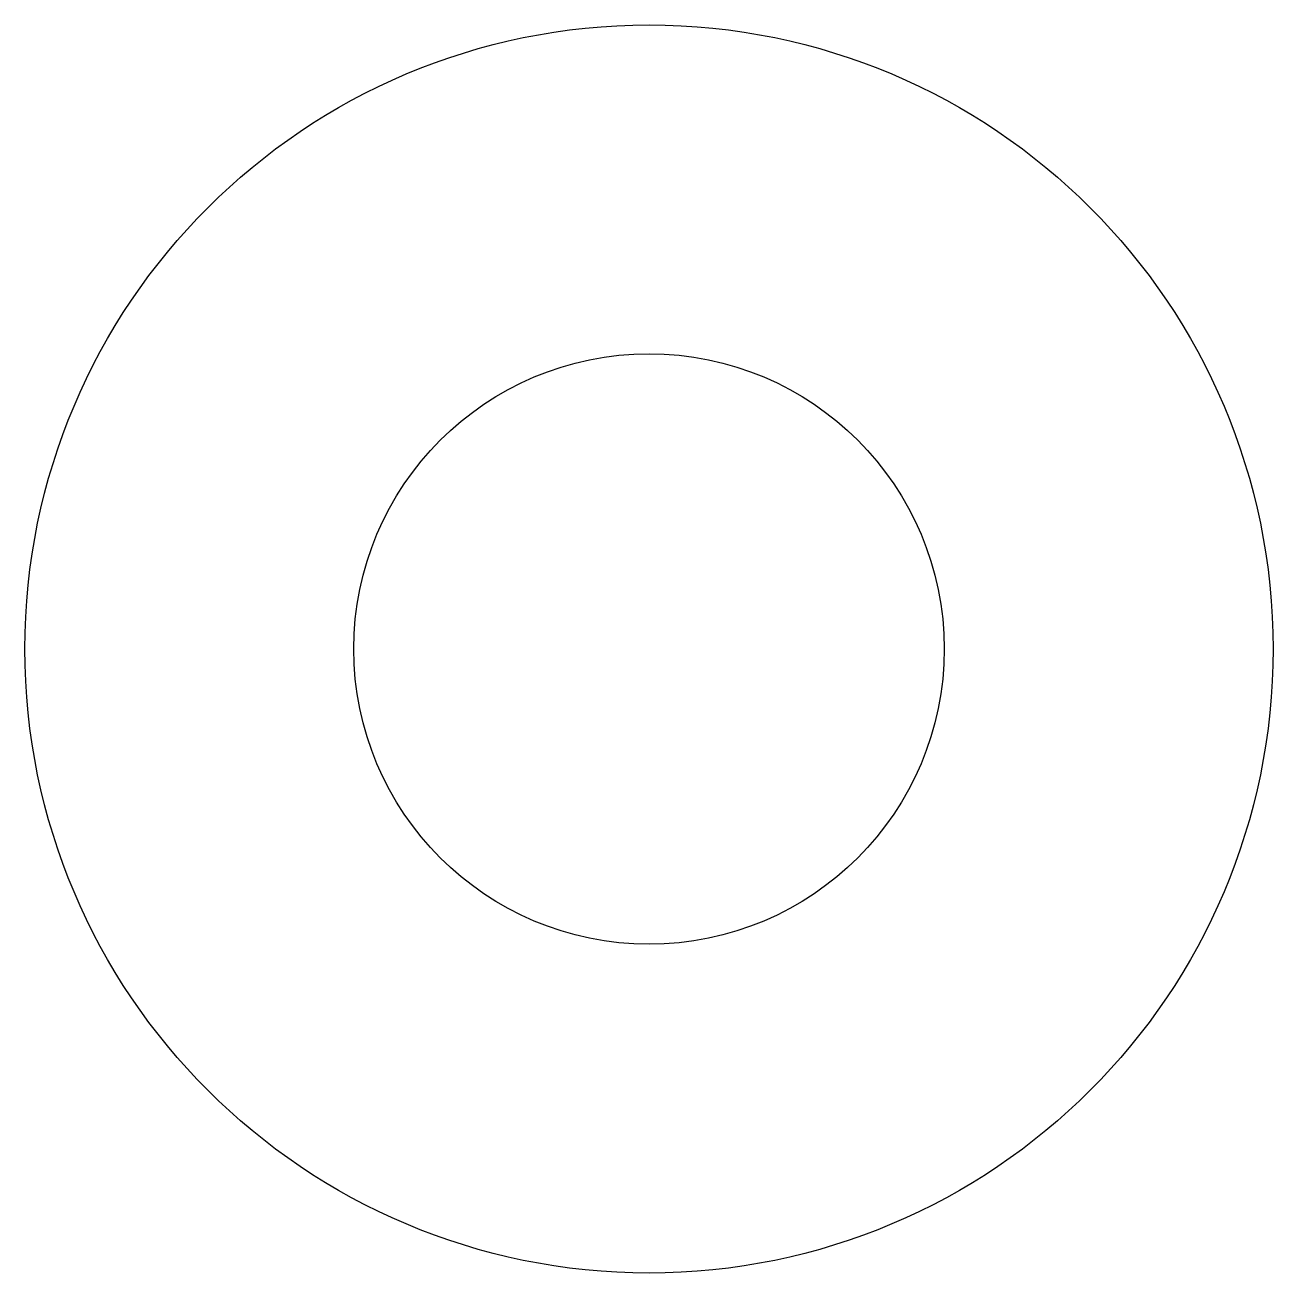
# Model space of a CAD drawing. Extents: x 1168.2 to 1194.2, y -16.1 to 9.9.
import ezdxf

# ---------------------------------------------------------------- set-up
doc = ezdxf.new("R2010")
doc.units = 0
doc.header["$LTSCALE"] = 15
doc.layers.get('0').update_dxf_attribs({"linetype": 'CONTINUOUS'})

msp = doc.modelspace()

# ---------------------------------------------------------------- linework, layer by layer
at = {"ltscale": 0.05}
for radius in [13, 6.15]:
    msp.add_circle((1181.247, -3.119), radius, dxfattribs=at)

doc.saveas('drawing.dxf')
